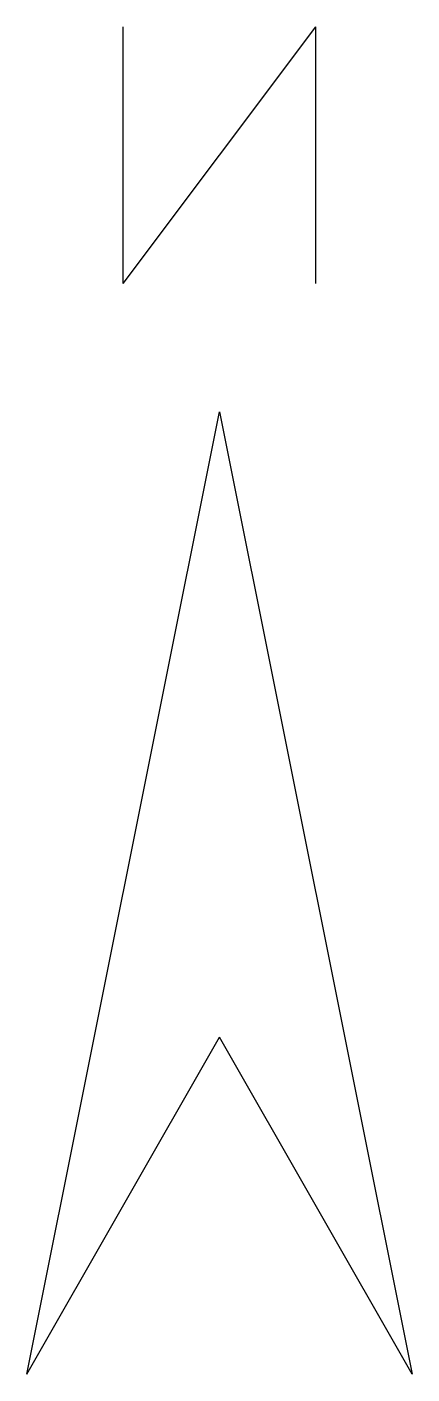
# Model space of a CAD drawing. Extents: x -60 to 60, y 0 to 420.
import ezdxf

# ---------------------------------------------------------------- set-up
doc = ezdxf.new("R2010")
doc.units = 0
doc.layers.get('0').update_dxf_attribs({"linetype": 'CONTINUOUS'})

msp = doc.modelspace()

# ---------------------------------------------------------------- linework, layer by layer
for p, q in [((-30, 340), (-30, 420)), ((-30, 340), (30, 420)), ((30, 340), (30, 420)), ((-60, 0), (0, 105)), ((60, 0), (0, 105))]:
    msp.add_line(p, q)
msp.add_lwpolyline([(-60, 0), (0, 300), (60, 0)])

doc.saveas('drawing.dxf')
